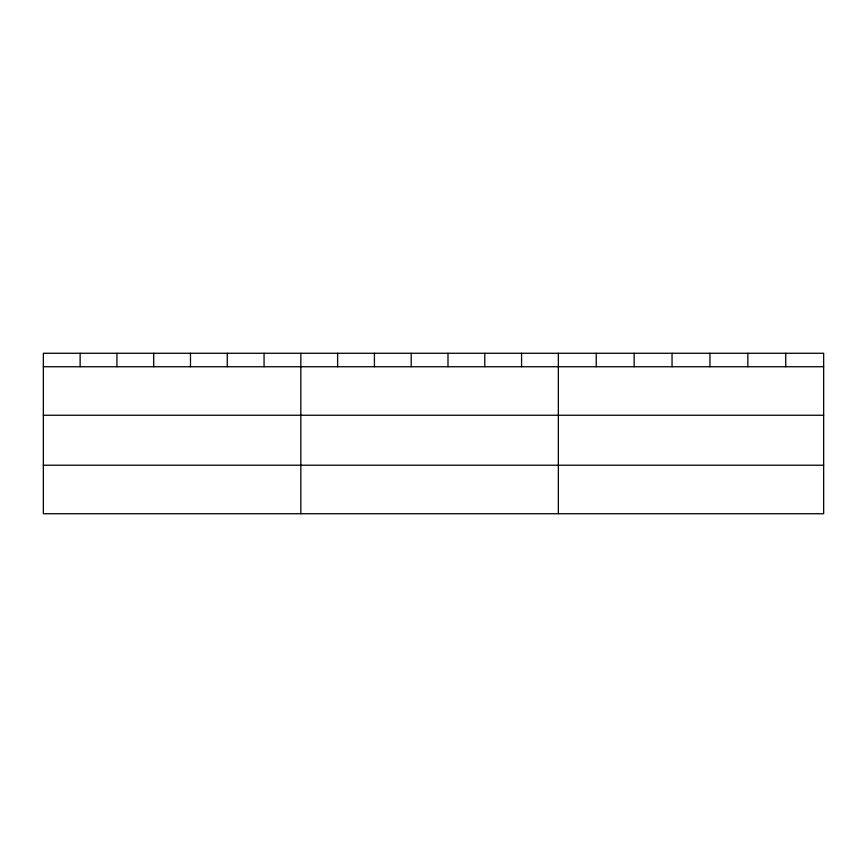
<?xml version="1.0" encoding="UTF-8"?>
<svg xmlns="http://www.w3.org/2000/svg" width="867" height="867" viewBox="0 0 867 867"><rect width="100%" height="100%" fill="white"/><g stroke="black" fill="none" stroke-linecap="round" stroke-linejoin="round"><path stroke-width="1.3" d="M823.65 415.25L823.65 353.27L43.35 353.27L43.35 513.73L823.65 513.73L823.65 415.25L43.35 415.25M43.35 366.741L823.65 366.741M43.35 465.221L823.65 465.221M785.751 353.27L785.751 366.741M747.853 353.27L747.853 366.741M709.954 353.27L709.954 366.741M672.044 353.27L672.044 366.741M634.145 353.27L634.145 366.741M596.247 353.27L596.247 366.741M558.348 353.27L558.348 513.73M521.566 353.27L521.566 366.741M484.772 353.27L484.772 366.741M447.99 353.27L447.99 366.741M411.207 353.27L411.207 366.741M374.425 353.27L374.425 366.741M337.631 353.27L337.631 366.741M300.849 353.27L300.849 513.73M264.067 353.27L264.067 366.741M227.273 353.27L227.273 366.741M190.491 353.27L190.491 366.741M153.708 353.27L153.708 366.741M116.926 353.27L116.926 366.741M80.132 353.27L80.132 366.741"/></g></svg>
